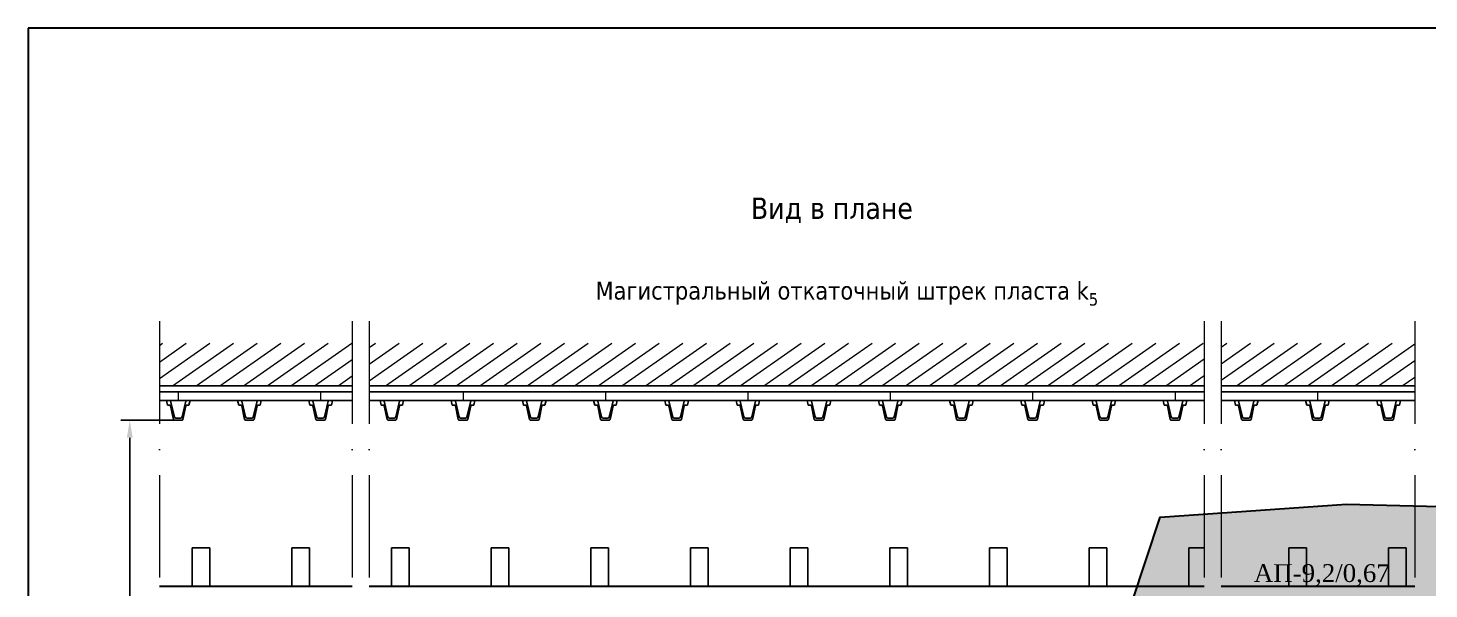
# Model space of a CAD drawing. Header units: millimetres. Extents: x -46762 to 217101, y -107409 to 31524.
# Drawn here: x 139290 to 149128, y -26354 to -22415 of the extents above; entities that cross this region are included whole.
import ezdxf

# ---------------------------------------------------------------- set-up
doc = ezdxf.new("R2010")
doc.units = ezdxf.units.MM
doc.linetypes.add('ACAD_ISO10W100', pattern=[18, 12, -3, 0, -3])
doc.styles.get("Standard").update_dxf_attribs({"font": 'TIMES.TTF'})
doc.dimstyles.new('ISO-25', dxfattribs={"dimscale": 50, "dimtxt": 2.5, "dimasz": 2.5, "dimexe": 1.25, "dimexo": 0.625, "dimtad": 1, "dimdec": 0, "dimtxsty": 'Standard', "dimcen": 2.5, "dimadec": 0, "dimazin": 0, "dimtfac": 1, "dimtdec": 0, "dimtmove": 0, "dimatfit": 3, "dimfxl": 1, "dimarcsym": 0})
pattern_1 = [(35, (-5856.55, -15178.66), (-54.633156, 78.02423), [])]

# ---------------------------------------------------------------- blocks, each defined once
blk = doc.blocks.new('*D308')
at = {"color": 0, "lineweight": -2}
for p, q in [((140313.9, -25167.2), (139942.4, -25167.2)), ((140004.9, -29742.2), (140004.9, -25292.2)), ((140313.9, -29867.2), (139942.4, -29867.2))]:
    blk.add_line(p, q, dxfattribs=at)
at = {"color": 0, "lineweight": 15}
for points in [[(139984, -25292.2), (140025.7, -25292.2), (140004.9, -25167.2)], [(139984, -29742.2), (140025.7, -29742.2), (140004.9, -29867.2)]]:
    blk.add_solid(points, dxfattribs=at)
at = {"layer": 'Defpoints', "color": 0, "lineweight": 15}
for p in [(140004.9, -25167.2), (140345.1, -25167.2), (140345.1, -29867.2)]:
    blk.add_point(p, dxfattribs=at)
at = {"color": 0, "lineweight": 0, "insert": (139909.8, -27517.2), "char_height": 125, "attachment_point": 5, "rotation": 90}
blk.add_mtext('4700', dxfattribs=at)

msp = doc.modelspace()

# ---------------------------------------------------------------- hatches: boundary and pattern name
at = {"lineweight": 0}
h = msp.add_hatch(dxfattribs=at)
h.set_pattern_fill('LINE', scale=30, angle=35, style=0)
h.set_pattern_definition(pattern_1)
h.paths.add_polyline_path([(140212.5, -24627.98), (140212.5, -24927.98), (141567.71, -24927.98), (141567.71, -24627.98)])
h = msp.add_hatch(dxfattribs=at)
h.set_pattern_fill('LINE', scale=30, angle=35, style=0)
h.set_pattern_definition(pattern_1)
h.paths.add_polyline_path([(141685.88, -24627.98), (141685.88, -24927.98), (147550.18, -24927.98), (147550.18, -24627.98)])
h = msp.add_hatch(dxfattribs=at)
h.set_pattern_fill('LINE', scale=30, angle=35, style=0)
h.set_pattern_definition(pattern_1)
h.paths.add_polyline_path([(147668.35, -24627.98), (147668.35, -24927.98), (149029.06, -24927.98), (149029.06, -24627.98)])
at = {"lineweight": 30, "true_color": 0xffffff}
msp.add_hatch(color=7, dxfattribs=at).paths.add_polyline_path([(150979.59, -25818.48), (152252.65, -30928.56), (147296.3, -32290.86), (146553.48, -27929.29), (147240.81, -25848.69), (148549.65, -25758.48)])

# ---------------------------------------------------------------- linework, layer by layer
at = {"color": 7, "lineweight": 30}
for p, q in [((139290.3, -22414.64), (139290.3, -37998.06)), ((161421.54, -22414.64), (139290.3, -22414.64)), ((141567.71, -26336.82), (140212.5, -26336.82)), ((147550.18, -26336.82), (141685.88, -26336.82)), ((149029.06, -26336.82), (147668.35, -26336.82))]:
    msp.add_line(p, q, dxfattribs=at)
at = {"color": 7, "linetype": 'ACAD_ISO10W100', "lineweight": 0, "ltscale": 60}
for p, q in [((140212.5, -24474.09), (140212.5, -30922.94)), ((141567.71, -24474.09), (141567.71, -30922.94)), ((141685.88, -24474.09), (141685.88, -30922.94)), ((147550.18, -24474.09), (147550.18, -30922.94)), ((147668.35, -24474.09), (147668.35, -30922.94)), ((149029.06, -24474.09), (149029.06, -30922.94))]:
    msp.add_line(p, q, dxfattribs=at)
for p, q in [((140212.5, -24927.98), (141567.71, -24927.98)), ((140212.5, -24970.24), (141567.71, -24970.24)), ((141685.88, -24927.98), (147550.18, -24927.98)), ((141685.88, -24970.24), (147550.18, -24970.24)), ((147668.35, -24927.98), (149029.06, -24927.98)), ((147668.35, -24970.24), (149029.06, -24970.24)), ((140212.5, -25030.24), (141567.71, -25030.24)), ((140262.11, -25030.24), (140285.38, -25030.24)), ((140269.6, -25062.24), (140262.15, -25030.24)), ((140269.6, -25062.24), (140285.26, -25062.24)), ((140311.59, -25162.5), (140291.13, -25066.99)), ((140317.79, -25145.8), (140291.21, -25034.85)), ((140372.43, -25145.8), (140399.01, -25034.85)), ((140378.63, -25162.5), (140399.09, -25066.99)), ((140404.84, -25030.24), (140428.11, -25030.24)), ((140404.96, -25062.24), (140420.54, -25062.24)), ((140420.54, -25062.24), (140427.95, -25030.24)), ((140762.11, -25030.24), (140785.38, -25030.24)), ((140769.6, -25062.24), (140762.15, -25030.24)), ((140769.6, -25062.24), (140785.26, -25062.24)), ((140811.59, -25162.5), (140791.13, -25066.99)), ((140817.79, -25145.8), (140791.21, -25034.85)), ((140872.43, -25145.8), (140899.01, -25034.85)), ((140878.63, -25162.5), (140899.09, -25066.99)), ((140904.84, -25030.24), (140928.11, -25030.24)), ((140904.96, -25062.24), (140920.54, -25062.24)), ((140920.54, -25062.24), (140927.95, -25030.24)), ((141262.11, -25030.24), (141285.38, -25030.24)), ((141269.6, -25062.24), (141262.15, -25030.24)), ((141269.6, -25062.24), (141285.26, -25062.24)), ((141311.59, -25162.5), (141291.13, -25066.99)), ((141317.79, -25145.8), (141291.21, -25034.85)), ((141372.43, -25145.8), (141399.01, -25034.85)), ((141378.63, -25162.5), (141399.09, -25066.99)), ((141404.84, -25030.24), (141428.11, -25030.24)), ((141404.96, -25062.24), (141420.54, -25062.24)), ((141420.54, -25062.24), (141427.95, -25030.24)), ((141685.88, -25030.24), (147550.18, -25030.24)), ((141762.11, -25030.24), (141785.38, -25030.24)), ((141769.6, -25062.24), (141762.15, -25030.24)), ((141769.6, -25062.24), (141785.26, -25062.24)), ((141811.59, -25162.5), (141791.13, -25066.99)), ((141817.79, -25145.8), (141791.21, -25034.85)), ((141872.43, -25145.8), (141899.01, -25034.85)), ((141878.63, -25162.5), (141899.09, -25066.99)), ((141904.84, -25030.24), (141928.11, -25030.24)), ((141904.96, -25062.24), (141920.54, -25062.24)), ((141920.54, -25062.24), (141927.95, -25030.24)), ((142262.11, -25030.24), (142285.38, -25030.24)), ((142269.6, -25062.24), (142262.15, -25030.24)), ((142269.6, -25062.24), (142285.26, -25062.24)), ((142311.59, -25162.5), (142291.13, -25066.99)), ((142317.79, -25145.8), (142291.21, -25034.85)), ((142372.43, -25145.8), (142399.01, -25034.85)), ((142378.63, -25162.5), (142399.09, -25066.99)), ((142404.84, -25030.24), (142428.11, -25030.24)), ((142404.96, -25062.24), (142420.54, -25062.24)), ((142420.54, -25062.24), (142427.95, -25030.24)), ((142762.11, -25030.24), (142785.38, -25030.24)), ((142769.6, -25062.24), (142762.15, -25030.24)), ((142769.6, -25062.24), (142785.26, -25062.24)), ((142811.59, -25162.5), (142791.13, -25066.99)), ((142817.79, -25145.8), (142791.21, -25034.85)), ((142872.43, -25145.8), (142899.01, -25034.85)), ((142878.63, -25162.5), (142899.09, -25066.99)), ((142904.84, -25030.24), (142928.11, -25030.24)), ((142904.96, -25062.24), (142920.54, -25062.24)), ((142920.54, -25062.24), (142927.95, -25030.24)), ((143262.11, -25030.24), (143285.38, -25030.24)), ((143269.6, -25062.24), (143262.15, -25030.24)), ((143269.6, -25062.24), (143285.26, -25062.24)), ((143311.59, -25162.5), (143291.13, -25066.99)), ((143317.79, -25145.8), (143291.21, -25034.85)), ((143372.43, -25145.8), (143399.01, -25034.85)), ((143378.63, -25162.5), (143399.09, -25066.99)), ((143404.84, -25030.24), (143428.11, -25030.24)), ((143404.96, -25062.24), (143420.54, -25062.24)), ((143420.54, -25062.24), (143427.95, -25030.24)), ((143762.11, -25030.24), (143785.38, -25030.24)), ((143769.6, -25062.24), (143762.15, -25030.24)), ((143769.6, -25062.24), (143785.26, -25062.24)), ((143811.59, -25162.5), (143791.13, -25066.99)), ((143817.79, -25145.8), (143791.21, -25034.85)), ((143872.43, -25145.8), (143899.01, -25034.85)), ((143878.63, -25162.5), (143899.09, -25066.99)), ((143904.84, -25030.24), (143928.11, -25030.24)), ((143904.96, -25062.24), (143920.54, -25062.24)), ((143920.54, -25062.24), (143927.95, -25030.24)), ((144262.11, -25030.24), (144285.38, -25030.24)), ((144269.6, -25062.24), (144262.15, -25030.24)), ((144269.6, -25062.24), (144285.26, -25062.24)), ((144311.59, -25162.5), (144291.13, -25066.99)), ((144317.79, -25145.8), (144291.21, -25034.85)), ((144372.43, -25145.8), (144399.01, -25034.85)), ((144378.63, -25162.5), (144399.09, -25066.99)), ((144404.84, -25030.24), (144428.11, -25030.24)), ((144404.96, -25062.24), (144420.54, -25062.24)), ((144420.54, -25062.24), (144427.95, -25030.24)), ((144762.11, -25030.24), (144785.38, -25030.24)), ((144769.6, -25062.24), (144762.15, -25030.24)), ((144769.6, -25062.24), (144785.26, -25062.24)), ((144811.59, -25162.5), (144791.13, -25066.99)), ((144817.79, -25145.8), (144791.21, -25034.85)), ((144872.43, -25145.8), (144899.01, -25034.85)), ((144878.63, -25162.5), (144899.09, -25066.99)), ((144904.84, -25030.24), (144928.11, -25030.24)), ((144904.96, -25062.24), (144920.54, -25062.24)), ((144920.54, -25062.24), (144927.95, -25030.24)), ((145262.11, -25030.24), (145285.38, -25030.24)), ((145269.6, -25062.24), (145262.15, -25030.24)), ((145269.6, -25062.24), (145285.26, -25062.24)), ((145311.59, -25162.5), (145291.13, -25066.99)), ((145317.79, -25145.8), (145291.21, -25034.85)), ((145372.43, -25145.8), (145399.01, -25034.85)), ((145378.63, -25162.5), (145399.09, -25066.99)), ((145404.84, -25030.24), (145428.11, -25030.24)), ((145404.96, -25062.24), (145420.54, -25062.24)), ((145420.54, -25062.24), (145427.95, -25030.24)), ((145762.11, -25030.24), (145785.38, -25030.24)), ((145769.6, -25062.24), (145762.15, -25030.24)), ((145769.6, -25062.24), (145785.26, -25062.24)), ((145811.59, -25162.5), (145791.13, -25066.99)), ((145817.79, -25145.8), (145791.21, -25034.85)), ((145872.43, -25145.8), (145899.01, -25034.85)), ((145878.63, -25162.5), (145899.09, -25066.99)), ((145904.84, -25030.24), (145928.11, -25030.24)), ((145904.96, -25062.24), (145920.54, -25062.24)), ((145920.54, -25062.24), (145927.95, -25030.24)), ((146262.11, -25030.24), (146285.38, -25030.24)), ((146269.6, -25062.24), (146262.15, -25030.24)), ((146269.6, -25062.24), (146285.26, -25062.24)), ((146311.59, -25162.5), (146291.13, -25066.99)), ((146317.79, -25145.8), (146291.21, -25034.85)), ((146372.43, -25145.8), (146399.01, -25034.85)), ((146378.63, -25162.5), (146399.09, -25066.99)), ((146404.84, -25030.24), (146428.11, -25030.24)), ((146404.96, -25062.24), (146420.54, -25062.24)), ((146420.54, -25062.24), (146427.95, -25030.24)), ((146762.11, -25030.24), (146785.38, -25030.24)), ((146769.6, -25062.24), (146762.15, -25030.24)), ((146769.6, -25062.24), (146785.26, -25062.24)), ((146811.59, -25162.5), (146791.13, -25066.99)), ((146817.79, -25145.8), (146791.21, -25034.85)), ((146872.43, -25145.8), (146899.01, -25034.85)), ((146878.63, -25162.5), (146899.09, -25066.99)), ((146904.84, -25030.24), (146928.11, -25030.24)), ((146904.96, -25062.24), (146920.54, -25062.24)), ((146920.54, -25062.24), (146927.95, -25030.24)), ((147262.11, -25030.24), (147285.38, -25030.24)), ((147269.6, -25062.24), (147262.15, -25030.24)), ((147269.6, -25062.24), (147285.26, -25062.24)), ((147311.59, -25162.5), (147291.13, -25066.99)), ((147317.79, -25145.8), (147291.21, -25034.85)), ((147372.43, -25145.8), (147399.01, -25034.85)), ((147378.63, -25162.5), (147399.09, -25066.99)), ((147404.84, -25030.24), (147428.11, -25030.24)), ((147404.96, -25062.24), (147420.54, -25062.24)), ((147420.54, -25062.24), (147427.95, -25030.24)), ((147668.35, -25030.24), (149029.06, -25030.24)), ((147762.11, -25030.24), (147785.38, -25030.24)), ((147769.6, -25062.24), (147762.15, -25030.24)), ((147769.6, -25062.24), (147785.26, -25062.24)), ((147811.59, -25162.5), (147791.13, -25066.99)), ((147817.79, -25145.8), (147791.21, -25034.85)), ((147872.43, -25145.8), (147899.01, -25034.85)), ((147878.63, -25162.5), (147899.09, -25066.99)), ((147904.84, -25030.24), (147928.11, -25030.24)), ((147904.96, -25062.24), (147920.54, -25062.24)), ((147920.54, -25062.24), (147927.95, -25030.24)), ((148262.11, -25030.24), (148285.38, -25030.24)), ((148269.6, -25062.24), (148262.15, -25030.24)), ((148269.6, -25062.24), (148285.26, -25062.24)), ((148311.59, -25162.5), (148291.13, -25066.99)), ((148317.79, -25145.8), (148291.21, -25034.85)), ((148372.43, -25145.8), (148399.01, -25034.85)), ((148378.63, -25162.5), (148399.09, -25066.99)), ((148404.84, -25030.24), (148428.11, -25030.24)), ((148404.96, -25062.24), (148420.54, -25062.24)), ((148420.54, -25062.24), (148427.95, -25030.24)), ((148762.11, -25030.24), (148785.38, -25030.24)), ((148769.6, -25062.24), (148762.15, -25030.24)), ((148769.6, -25062.24), (148785.26, -25062.24)), ((148811.59, -25162.5), (148791.13, -25066.99)), ((148817.79, -25145.8), (148791.21, -25034.85)), ((148872.43, -25145.8), (148899.01, -25034.85)), ((148878.63, -25162.5), (148899.09, -25066.99)), ((148904.84, -25030.24), (148928.11, -25030.24)), ((148904.96, -25062.24), (148920.54, -25062.24)), ((148920.54, -25062.24), (148927.95, -25030.24)), ((140317.46, -25167.24), (140372.76, -25167.24)), ((140328.49, -25154.24), (140361.73, -25154.24)), ((140817.46, -25167.24), (140872.76, -25167.24)), ((140828.49, -25154.24), (140861.73, -25154.24)), ((141317.46, -25167.24), (141372.76, -25167.24)), ((141328.49, -25154.24), (141361.73, -25154.24)), ((141817.46, -25167.24), (141872.76, -25167.24)), ((141828.49, -25154.24), (141861.73, -25154.24)), ((142317.46, -25167.24), (142372.76, -25167.24)), ((142328.49, -25154.24), (142361.73, -25154.24)), ((142817.46, -25167.24), (142872.76, -25167.24)), ((142828.49, -25154.24), (142861.73, -25154.24)), ((143317.46, -25167.24), (143372.76, -25167.24)), ((143328.49, -25154.24), (143361.73, -25154.24)), ((143817.46, -25167.24), (143872.76, -25167.24)), ((143828.49, -25154.24), (143861.73, -25154.24)), ((144317.46, -25167.24), (144372.76, -25167.24)), ((144328.49, -25154.24), (144361.73, -25154.24)), ((144817.46, -25167.24), (144872.76, -25167.24)), ((144828.49, -25154.24), (144861.73, -25154.24)), ((145317.46, -25167.24), (145372.76, -25167.24)), ((145328.49, -25154.24), (145361.73, -25154.24)), ((145817.46, -25167.24), (145872.76, -25167.24)), ((145828.49, -25154.24), (145861.73, -25154.24)), ((146317.46, -25167.24), (146372.76, -25167.24)), ((146328.49, -25154.24), (146361.73, -25154.24)), ((146817.46, -25167.24), (146872.76, -25167.24)), ((146828.49, -25154.24), (146861.73, -25154.24)), ((147317.46, -25167.24), (147372.76, -25167.24)), ((147328.49, -25154.24), (147361.73, -25154.24)), ((147817.46, -25167.24), (147872.76, -25167.24)), ((147828.49, -25154.24), (147861.73, -25154.24)), ((148317.46, -25167.24), (148372.76, -25167.24)), ((148328.49, -25154.24), (148361.73, -25154.24)), ((148817.46, -25167.24), (148872.76, -25167.24)), ((148828.49, -25154.24), (148861.73, -25154.24)), ((140443.18, -26065.57), (140567.17, -26065.57)), ((140443.18, -26336.82), (140443.18, -26065.57)), ((140567.17, -26336.82), (140567.17, -26065.57)), ((141143.18, -26065.57), (141267.17, -26065.57)), ((141143.18, -26336.82), (141143.18, -26065.57)), ((141267.17, -26336.82), (141267.17, -26065.57)), ((141843.18, -26065.57), (141967.17, -26065.57)), ((141843.18, -26336.82), (141843.18, -26065.57)), ((141967.17, -26336.82), (141967.17, -26065.57)), ((142543.18, -26065.57), (142667.17, -26065.57)), ((142543.18, -26336.82), (142543.18, -26065.57)), ((142667.17, -26336.82), (142667.17, -26065.57)), ((143243.18, -26065.57), (143367.17, -26065.57)), ((143243.18, -26336.82), (143243.18, -26065.57)), ((143367.17, -26336.82), (143367.17, -26065.57)), ((143943.18, -26065.57), (144067.17, -26065.57)), ((143943.18, -26336.82), (143943.18, -26065.57)), ((144067.17, -26336.82), (144067.17, -26065.57)), ((144643.18, -26065.57), (144767.17, -26065.57)), ((144643.18, -26336.82), (144643.18, -26065.57)), ((144767.17, -26336.82), (144767.17, -26065.57)), ((145343.18, -26065.57), (145467.17, -26065.57)), ((145343.18, -26336.82), (145343.18, -26065.57)), ((145467.17, -26336.82), (145467.17, -26065.57)), ((146043.18, -26065.57), (146167.17, -26065.57)), ((146043.18, -26336.82), (146043.18, -26065.57)), ((146167.17, -26336.82), (146167.17, -26065.57)), ((146743.18, -26065.57), (146867.17, -26065.57)), ((146743.18, -26336.82), (146743.18, -26065.57)), ((146867.17, -26336.82), (146867.17, -26065.57)), ((147443.18, -26065.57), (147550.18, -26065.57)), ((147443.18, -26336.82), (147443.18, -26065.57)), ((148143.18, -26065.57), (148267.17, -26065.57)), ((148143.18, -26336.82), (148143.18, -26065.57)), ((148267.17, -26336.82), (148267.17, -26065.57)), ((148843.18, -26065.57), (148967.17, -26065.57)), ((148843.18, -26336.82), (148843.18, -26065.57)), ((148967.17, -26336.82), (148967.17, -26065.57))]:
    msp.add_line(p, q)
at = {"color": 7, "lineweight": 15}
for p, q in [((140344.93, -24970.24), (140344.93, -25030.24)), ((141344.93, -24970.24), (141344.93, -25030.24)), ((142344.93, -24970.24), (142344.93, -25030.24)), ((143344.93, -24970.24), (143344.93, -25030.24)), ((144344.93, -24970.24), (144344.93, -25030.24)), ((145344.93, -24970.24), (145344.93, -25030.24)), ((146344.93, -24970.24), (146344.93, -25030.24)), ((147344.93, -24970.24), (147344.93, -25030.24)), ((148344.93, -24970.24), (148344.93, -25030.24))]:
    msp.add_line(p, q, dxfattribs=at)
at = {"color": 7, "lineweight": 30, "true_color": 0xffffff}
msp.add_lwpolyline([(150979.59, -25818.48), (152252.65, -30928.56), (147296.3, -32290.86), (146553.48, -27929.29), (147240.81, -25848.69), (148549.65, -25758.48), (150979.59, -25818.48)], dxfattribs=at)
for centre, radius, start, end in [((140285.26, -25068.24), 6, 12.094757, 90), ((140285.38, -25036.24), 6, 13.469517, 90), ((140404.84, -25036.24), 6, 90, 166.530483), ((140404.96, -25068.24), 6, 90, 167.905243), ((140785.26, -25068.24), 6, 12.094757, 90), ((140785.38, -25036.24), 6, 13.469517, 90), ((140904.84, -25036.24), 6, 90, 166.530483), ((140904.96, -25068.24), 6, 90, 167.905243), ((141285.26, -25068.24), 6, 12.094757, 90), ((141285.38, -25036.24), 6, 13.469517, 90), ((141404.84, -25036.24), 6, 90, 166.530483), ((141404.96, -25068.24), 6, 90, 167.905243), ((141785.26, -25068.24), 6, 12.094757, 90), ((141785.38, -25036.24), 6, 13.469517, 90), ((141904.84, -25036.24), 6, 90, 166.530483), ((141904.96, -25068.24), 6, 90, 167.905243), ((142285.26, -25068.24), 6, 12.094757, 90), ((142285.38, -25036.24), 6, 13.469517, 90), ((142404.84, -25036.24), 6, 90, 166.530483), ((142404.96, -25068.24), 6, 90, 167.905243), ((142785.26, -25068.24), 6, 12.094757, 90), ((142785.38, -25036.24), 6, 13.469517, 90), ((142904.84, -25036.24), 6, 90, 166.530483), ((142904.96, -25068.24), 6, 90, 167.905243), ((143285.26, -25068.24), 6, 12.094757, 90), ((143285.38, -25036.24), 6, 13.469517, 90), ((143404.84, -25036.24), 6, 90, 166.530483), ((143404.96, -25068.24), 6, 90, 167.905243), ((143785.26, -25068.24), 6, 12.094757, 90), ((143785.38, -25036.24), 6, 13.469517, 90), ((143904.84, -25036.24), 6, 90, 166.530483), ((143904.96, -25068.24), 6, 90, 167.905243), ((144285.26, -25068.24), 6, 12.094757, 90), ((144285.38, -25036.24), 6, 13.469517, 90), ((144404.84, -25036.24), 6, 90, 166.530483), ((144404.96, -25068.24), 6, 90, 167.905243), ((144785.26, -25068.24), 6, 12.094757, 90), ((144785.38, -25036.24), 6, 13.469517, 90), ((144904.84, -25036.24), 6, 90, 166.530483), ((144904.96, -25068.24), 6, 90, 167.905243), ((145285.26, -25068.24), 6, 12.094757, 90), ((145285.38, -25036.24), 6, 13.469517, 90), ((145404.84, -25036.24), 6, 90, 166.530483), ((145404.96, -25068.24), 6, 90, 167.905243), ((145785.26, -25068.24), 6, 12.094757, 90), ((145785.38, -25036.24), 6, 13.469517, 90), ((145904.84, -25036.24), 6, 90, 166.530483), ((145904.96, -25068.24), 6, 90, 167.905243), ((146285.26, -25068.24), 6, 12.094757, 90), ((146285.38, -25036.24), 6, 13.469517, 90), ((146404.84, -25036.24), 6, 90, 166.530483), ((146404.96, -25068.24), 6, 90, 167.905243), ((146785.26, -25068.24), 6, 12.094757, 90), ((146785.38, -25036.24), 6, 13.469517, 90), ((146904.84, -25036.24), 6, 90, 166.530483), ((146904.96, -25068.24), 6, 90, 167.905243), ((147285.26, -25068.24), 6, 12.094757, 90), ((147285.38, -25036.24), 6, 13.469517, 90), ((147404.84, -25036.24), 6, 90, 166.530483), ((147404.96, -25068.24), 6, 90, 167.905243), ((147785.26, -25068.24), 6, 12.094757, 90), ((147785.38, -25036.24), 6, 13.469517, 90), ((147904.84, -25036.24), 6, 90, 166.530483), ((147904.96, -25068.24), 6, 90, 167.905243), ((148285.26, -25068.24), 6, 12.094757, 90), ((148285.38, -25036.24), 6, 13.469517, 90), ((148404.84, -25036.24), 6, 90, 166.530483), ((148404.96, -25068.24), 6, 90, 167.905243), ((148785.26, -25068.24), 6, 12.094757, 90), ((148785.38, -25036.24), 6, 13.469517, 90), ((148904.84, -25036.24), 6, 90, 166.530483), ((148904.96, -25068.24), 6, 90, 167.905243), ((140317.46, -25161.24), 6, 192.094757, 270), ((140328.49, -25143.24), 11, 193.469517, 270), ((140361.73, -25143.24), 11, 270, 346.530483), ((140372.76, -25161.24), 6, 270, 347.905243), ((140817.46, -25161.24), 6, 192.094757, 270), ((140828.49, -25143.24), 11, 193.469517, 270), ((140861.73, -25143.24), 11, 270, 346.530483), ((140872.76, -25161.24), 6, 270, 347.905243), ((141317.46, -25161.24), 6, 192.094757, 270), ((141328.49, -25143.24), 11, 193.469517, 270), ((141361.73, -25143.24), 11, 270, 346.530483), ((141372.76, -25161.24), 6, 270, 347.905243), ((141817.46, -25161.24), 6, 192.094757, 270), ((141828.49, -25143.24), 11, 193.469517, 270), ((141861.73, -25143.24), 11, 270, 346.530483), ((141872.76, -25161.24), 6, 270, 347.905243), ((142317.46, -25161.24), 6, 192.094757, 270), ((142328.49, -25143.24), 11, 193.469517, 270), ((142361.73, -25143.24), 11, 270, 346.530483), ((142372.76, -25161.24), 6, 270, 347.905243), ((142817.46, -25161.24), 6, 192.094757, 270), ((142828.49, -25143.24), 11, 193.469517, 270), ((142861.73, -25143.24), 11, 270, 346.530483), ((142872.76, -25161.24), 6, 270, 347.905243), ((143317.46, -25161.24), 6, 192.094757, 270), ((143328.49, -25143.24), 11, 193.469517, 270), ((143361.73, -25143.24), 11, 270, 346.530483), ((143372.76, -25161.24), 6, 270, 347.905243), ((143817.46, -25161.24), 6, 192.094757, 270), ((143828.49, -25143.24), 11, 193.469517, 270), ((143861.73, -25143.24), 11, 270, 346.530483), ((143872.76, -25161.24), 6, 270, 347.905243), ((144317.46, -25161.24), 6, 192.094757, 270), ((144328.49, -25143.24), 11, 193.469517, 270), ((144361.73, -25143.24), 11, 270, 346.530483), ((144372.76, -25161.24), 6, 270, 347.905243), ((144817.46, -25161.24), 6, 192.094757, 270), ((144828.49, -25143.24), 11, 193.469517, 270), ((144861.73, -25143.24), 11, 270, 346.530483), ((144872.76, -25161.24), 6, 270, 347.905243), ((145317.46, -25161.24), 6, 192.094757, 270), ((145328.49, -25143.24), 11, 193.469517, 270), ((145361.73, -25143.24), 11, 270, 346.530483), ((145372.76, -25161.24), 6, 270, 347.905243), ((145817.46, -25161.24), 6, 192.094757, 270), ((145828.49, -25143.24), 11, 193.469517, 270), ((145861.73, -25143.24), 11, 270, 346.530483), ((145872.76, -25161.24), 6, 270, 347.905243), ((146317.46, -25161.24), 6, 192.094757, 270), ((146328.49, -25143.24), 11, 193.469517, 270), ((146361.73, -25143.24), 11, 270, 346.530483), ((146372.76, -25161.24), 6, 270, 347.905243), ((146817.46, -25161.24), 6, 192.094757, 270), ((146828.49, -25143.24), 11, 193.469517, 270), ((146861.73, -25143.24), 11, 270, 346.530483), ((146872.76, -25161.24), 6, 270, 347.905243), ((147317.46, -25161.24), 6, 192.094757, 270), ((147328.49, -25143.24), 11, 193.469517, 270), ((147361.73, -25143.24), 11, 270, 346.530483), ((147372.76, -25161.24), 6, 270, 347.905243), ((147817.46, -25161.24), 6, 192.094757, 270), ((147828.49, -25143.24), 11, 193.469517, 270), ((147861.73, -25143.24), 11, 270, 346.530483), ((147872.76, -25161.24), 6, 270, 347.905243), ((148317.46, -25161.24), 6, 192.094757, 270), ((148328.49, -25143.24), 11, 193.469517, 270), ((148361.73, -25143.24), 11, 270, 346.530483), ((148372.76, -25161.24), 6, 270, 347.905243), ((148817.46, -25161.24), 6, 192.094757, 270), ((148828.49, -25143.24), 11, 193.469517, 270), ((148861.73, -25143.24), 11, 270, 346.530483), ((148872.76, -25161.24), 6, 270, 347.905243)]:
    msp.add_arc(centre, radius, start, end)

# ---------------------------------------------------------------- texts
for s, insert, char_height, width, attachment_point in [('{\\fTahoma|b0|i0|c204|p34;Вид в плане}', (144935.39, -23694.18), 150, 5998.41, 5), ('\\A1;{\\fTahoma|b0|i0|c204|p34;Магистральный откаточный штрек пласта \\fTahoma|b0|i0|c0|p34;k\\H0.7x;\\S^ 5;\\fTahoma|b0|i0|c204|p34;\\H1.4286x;  }', (145040.2, -24279.94), 125, 3737.9383, 5), ('{\\fArial|b0|i0|c204|p34;  } АП-9,2/0,67', (147754.39, -26179.64), 125, 1077.805, 1)]:
    msp.add_mtext(s, dxfattribs=dict(insert=insert, char_height=char_height, width=width, attachment_point=attachment_point))

# ---------------------------------------------------------------- dimensions: what is measured, and where the dimension line sits
at = {"color": 7, "lineweight": 0}
dim = msp.add_linear_dim(base=(140004.85, -25167.24), p1=(140345.11, -29867.24), p2=(140345.11, -25167.24), angle=90, dimstyle='ISO-25', dxfattribs=at)
dim.commit()
dim.dimension.update_dxf_attribs({"geometry": '*D308', "text_midpoint": (139909.84, -27517.24)})

doc.saveas('drawing.dxf')
